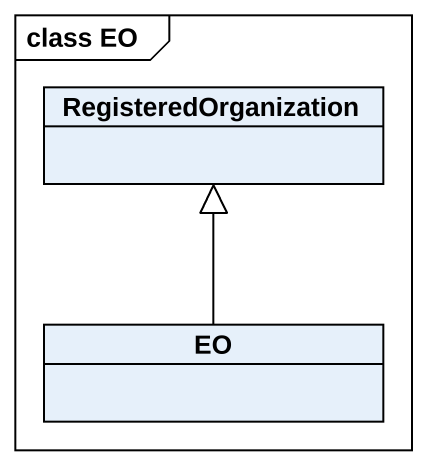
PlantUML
@startuml
mainframe class EO
hide circle
hide empty members
class RegisteredOrganization
class EO
EO -up-|> RegisteredOrganization
@enduml
